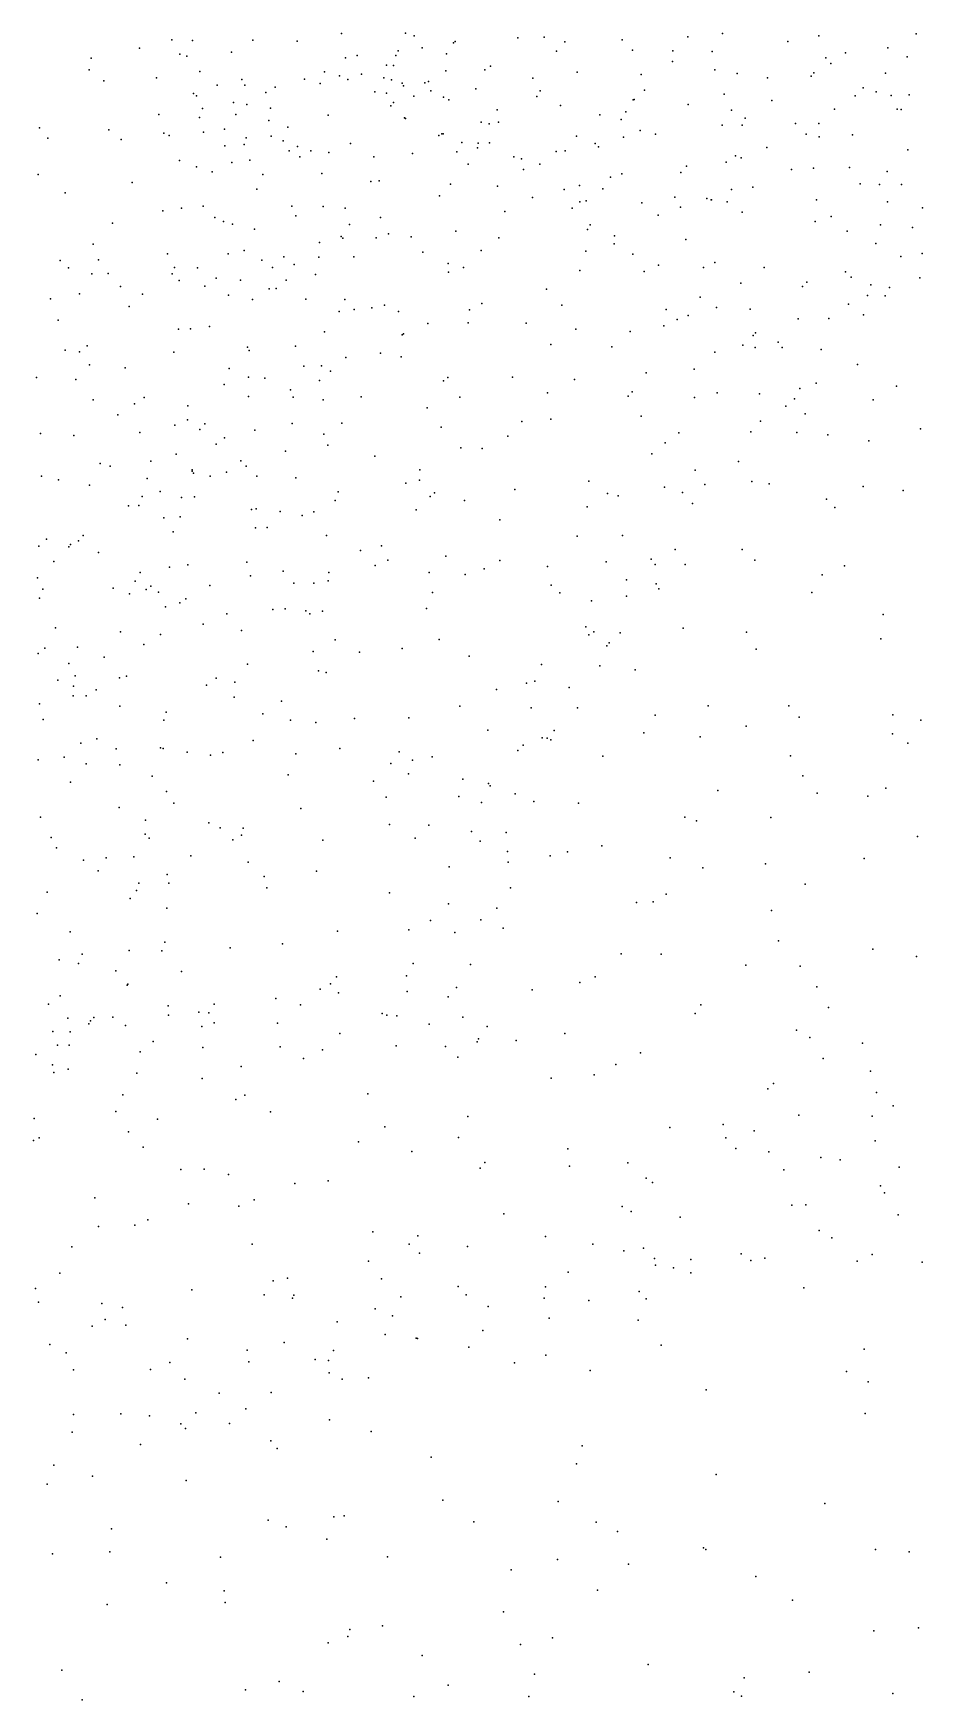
# Model space of a CAD drawing. Header units: metres. Extents: x -23.9 to 23.9, y -27.4 to 27.4.
# Drawn here: x -2.266 to -0.891, y -7.771 to -5.193 of the extents above; entities that cross this region are included whole.
import ezdxf

# ---------------------------------------------------------------- set-up
doc = ezdxf.new("R2010")
doc.units = ezdxf.units.M

msp = doc.modelspace()

# ---------------------------------------------------------------- linework, layer by layer
for p in [(-2.0522, -5.2026, -0.1238), (-2.0203, -5.2038, 16.7415), (-1.9269, -5.2035, 0.1642), (-1.8583, -5.2046, 2.1684), (-1.7899, -5.1932, 17.5463), (-1.6907, -5.1927, 23.6767), (-1.6776, -5.1968, -9.5921), (-1.6169, -5.2072, 1.4698), (-1.6142, -5.2051, -6.4824), (-1.517, -5.1995, 14.792), (-1.4766, -5.1984, 2.6484), (-1.4447, -5.206, 15.2504), (-1.3559, -5.2026, -6.2138), (-1.2542, -5.1983, -3.7778), (-1.2005, -5.1928, 23.1409), (-1.0999, -5.2054, 1.5162), (-1.0517, -5.1964, -6.0714), (-0.9014, -5.1935, -1.7944), (-2.1768, -5.2312, -0.4157), (-2.1022, -5.2159, -3.9558), (-2.0401, -5.2247, -10.2513), (-2.0289, -5.228, -7.9), (-1.9602, -5.222, -7.531), (-1.7836, -5.2306, -9.0374), (-1.7657, -5.227, 2.3169), (-1.7058, -5.2269, 17.8305), (-1.702, -5.2197, 0.1887), (-1.6649, -5.2149, -2.4255), (-1.6273, -5.2245, 1.778), (-1.4574, -5.2205, 1.6235), (-1.34, -5.219, 1.5987), (-1.2777, -5.2196, -2.2812), (-1.2166, -5.221, 1.5835), (-1.0411, -5.2305, 2.753), (-1.0106, -5.2227, -3.7705), (-0.9451, -5.2152, 1.6821), (-0.915, -5.2291, 2.7996), (-2.1802, -5.2493, -2.6371), (-2.0087, -5.2517, -8.0365), (-1.816, -5.2525, 0.121), (-1.7931, -5.2585, 17.705), (-1.7592, -5.2558, 24.6793), (-1.7202, -5.2422, 15.8452), (-1.7096, -5.2425, 24.3381), (-1.6283, -5.2507, 2.5037), (-1.5683, -5.2494, -3.8297), (-1.5597, -5.2437, 0.1232), (-1.4257, -5.2528, 0.0573), (-1.3267, -5.2566, 1.7102), (-1.2779, -5.2363, -0.0319), (-1.2126, -5.2491, 25.1726), (-1.1782, -5.255, 2.6671), (-1.0638, -5.259, -0.2673), (-1.0593, -5.254, 1.6559), (-1.0332, -5.2392, -2.0531), (-0.9485, -5.2543, -0.4815), (-2.1576, -5.2664, -10.1481), (-2.0759, -5.2614, -0.2966), (-2.0187, -5.2858, 16.4677), (-1.9821, -5.2731, 17.247), (-1.9439, -5.2641, 16.1935), (-1.9396, -5.2731, 0.0226), (-1.9067, -5.2842, 23.7523), (-1.8926, -5.276, 17.5147), (-1.8472, -5.2637, -7.1228), (-1.8228, -5.2701, -2.6278), (-1.7799, -5.2639, -9.6244), (-1.7383, -5.2834, 18.144), (-1.7242, -5.2617, 2.0674), (-1.7202, -5.2851, -6.7163), (-1.7127, -5.2648, -9.4832), (-1.6962, -5.2699, -3.865), (-1.6939, -5.2742, 24.4833), (-1.6609, -5.2695, 24.083), (-1.6553, -5.2675, 1.9507), (-1.6518, -5.2816, 16.1395), (-1.5822, -5.2784, 15.1849), (-1.4942, -5.2621, -6.2808), (-1.4828, -5.2819, 23.3509), (-1.3214, -5.2807, 23.2417), (-1.1313, -5.2616, 18.2484), (-0.9831, -5.2773, 23.1156), (-0.963, -5.2833, -1.8472), (-2.014, -5.2893, -7.7655), (-2.0048, -5.3092, -9.9601), (-1.9571, -5.2996, -7.4464), (-1.9361, -5.3027, 1.5168), (-1.8995, -5.3086, -8.4731), (-1.7135, -5.3047, 17.9915), (-1.7094, -5.2999, -9.3507), (-1.6779, -5.2898, 16.3943), (-1.6324, -5.2917, 18.1205), (-1.6237, -5.2955, 23.9428), (-1.5494, -5.3112, 1.9138), (-1.4876, -5.2903, 18.1917), (-1.4513, -5.3044, 24.8645), (-1.3386, -5.2958, 24.9846), (-1.3371, -5.2951, 18.2465), (-1.2537, -5.3026, -0.1495), (-1.1982, -5.2868, -6.1435), (-1.1243, -5.2968, 14.8577), (-1.0273, -5.3101, -0.4263), (-0.9953, -5.2895, -6.0488), (-0.94, -5.2889, 18.3411), (-0.9304, -5.31, 2.6704), (-0.9243, -5.3107, 25.2535), (-0.9122, -5.2878, -1.7254), (-2.0721, -5.3185, 16.7849), (-2.0095, -5.323, -2.5608), (-1.9533, -5.3181, -0.0986), (-1.9024, -5.3275, -7.2207), (-1.8106, -5.3191, -8.8777), (-1.6925, -5.3233, 2.1764), (-1.6907, -5.3244, -6.5844), (-1.574, -5.3303, 14.9944), (-1.5615, -5.3329, 14.8021), (-1.5473, -5.33, 2.4221), (-1.3903, -5.3186, -2.3116), (-1.3573, -5.3259, 14.4129), (-1.3504, -5.3141, 2.5159), (-1.201, -5.3348, 1.925), (-1.1866, -5.3118, -2.2368), (-1.1704, -5.3349, 18.3699), (-1.1656, -5.3239, -0.2539), (-1.088, -5.3324, -3.8222), (-1.0516, -5.3323, 14.1996), (-2.2571, -5.339, -9.9591), (-2.2442, -5.355, -4.0158), (-2.1499, -5.3418, -10.0288), (-2.1308, -5.3571, -2.5396), (-2.0645, -5.3472, -0.4015), (-2.0566, -5.3508, 17.0049), (-2.0033, -5.3454, -0.2767), (-1.9708, -5.3409, -9.8006), (-1.9375, -5.3545, -9.6938), (-1.8989, -5.352, 17.7282), (-1.8803, -5.3592, -2.5251), (-1.873, -5.3378, -3.9209), (-1.7758, -5.3632, -9.0199), (-1.6396, -5.3509, -6.4015), (-1.6349, -5.3483, 15.4269), (-1.6327, -5.348, -2.3982), (-1.6038, -5.3614, 2.1103), (-1.5783, -5.3628, 24.333), (-1.5611, -5.3622, 24.0953), (-1.4265, -5.3518, 23.5619), (-1.3978, -5.3632, 1.2657), (-1.3536, -5.3535, 2.0078), (-1.328, -5.3431, -3.844), (-1.3045, -5.3485, 15.0259), (-1.0714, -5.3485, 1.9438), (-1.0511, -5.3531, 25.1344), (-0.9999, -5.3497, -0.5477), (-1.9703, -5.3669, -8.1492), (-1.9403, -5.3647, 17.628), (-1.9318, -5.3889, -9.5848), (-1.8707, -5.3746, 15.9789), (-1.8578, -5.3679, 17.8308), (-1.8542, -5.384, -9.4547), (-1.8375, -5.3745, -8.7314), (-1.8093, -5.3769, -6.8861), (-1.7397, -5.3839, 16.7596), (-1.68, -5.3786, 15.6701), (-1.6117, -5.3761, -3.8782), (-1.5797, -5.37, 24.4766), (-1.5233, -5.3836, 23.9652), (-1.5116, -5.3868, 14.6188), (-1.4578, -5.3757, -6.2684), (-1.4442, -5.3746, -0.1312), (-1.3925, -5.3681, 18.3625), (-1.1807, -5.3821, 18.8232), (-1.172, -5.3853, 2.4699), (-1.1323, -5.3696, 23.2276), (-0.9143, -5.3731, -3.8269), (-2.2589, -5.4113, -9.8222), (-2.0405, -5.3894, 16.2474), (-2.0143, -5.3994, 17.4653), (-1.9899, -5.4068, -7.5324), (-1.9596, -5.3925, -7.3796), (-1.9113, -5.4113, -8.3772), (-1.8202, -5.4095, 18.0253), (-1.5941, -5.3952, 18.3502), (-1.5083, -5.4033, 24.6671), (-1.4832, -5.3951, 2.1559), (-1.3565, -5.4101, -0.2222), (-1.2654, -5.4079, 2.1571), (-1.2563, -5.3985, -0.2883), (-1.1948, -5.392, 23.4704), (-1.0938, -5.4035, 2.114), (-1.0602, -5.4016, -1.954), (-1.0042, -5.4004, 2.506), (-0.9461, -5.4064, -1.6858), (-2.217, -5.4396, -2.5464), (-2.1134, -5.4237, -9.861), (-1.9209, -5.4338, -0.2408), (-1.7443, -5.4219, 18.1932), (-1.7314, -5.421, -9.2823), (-1.6211, -5.4261, 15.1856), (-1.5487, -5.429, 2.27), (-1.4453, -5.4344, 23.8147), (-1.4216, -5.4281, 23.5204), (-1.386, -5.4334, 2.3209), (-1.3737, -5.4153, 2.198), (-1.1867, -5.4346, -3.8723), (-1.1539, -5.431, 24.9656), (-0.988, -5.4257, -6.0509), (-0.9577, -5.4268, 23.2333), (-0.9241, -5.4264, 25.1071), (-2.0373, -5.4632, -7.7414), (-2.004, -5.4604, 16.1228), (-1.8668, -5.4599, -6.9699), (-1.8182, -5.4606, -0.1603), (-1.784, -5.4633, 15.7679), (-1.6383, -5.4444, -0.1693), (-1.4943, -5.4467, 18.4745), (-1.4331, -5.4634, -3.9021), (-1.4213, -5.4535, 14.4613), (-1.4115, -5.4519, 23.6698), (-1.3255, -5.4549, -2.2719), (-1.2746, -5.4461, -6.1856), (-1.2658, -5.4615, 23.3568), (-1.2248, -5.4484, 2.2724), (-1.2181, -5.4501, 14.2876), (-1.2179, -5.4501, 18.5406), (-1.1936, -5.4536, -2.2102), (-1.0556, -5.4506, 18.5415), (-0.9453, -5.4536, 2.2397), (-0.8912, -5.4629, -1.503), (-2.1441, -5.4865, -9.747), (-2.0662, -5.4674, -0.4295), (-1.9856, -5.4776, -2.4946), (-1.9725, -5.484, -8.1005), (-1.9585, -5.4882, 17.3052), (-1.8606, -5.4752, -8.5845), (-1.7774, -5.4887, -8.9619), (-1.7297, -5.4779, -9.1854), (-1.5375, -5.4686, -2.3491), (-1.4055, -5.4891, -0.3301), (-1.3002, -5.4739, -0.3626), (-1.1701, -5.4696, -6.1377), (-1.0574, -5.4838, -1.8657), (-1.0327, -5.4763, -0.7038), (-0.9565, -5.4888, 18.9661), (-1.9242, -5.4959, 15.9661), (-1.824, -5.5165, -8.7364), (-1.7904, -5.5072, -6.6879), (-1.7876, -5.5099, 1.4742), (-1.7362, -5.5094, -6.5219), (-1.7174, -5.5029, -0.2333), (-1.682, -5.5074, 15.464), (-1.613, -5.499, 18.5334), (-1.5465, -5.5089, -0.3082), (-1.4093, -5.4962, 24.4117), (-1.3675, -5.5062, 24.0315), (-1.2573, -5.5115, 23.5374), (-1.0079, -5.4986, 14.2223), (-0.9637, -5.5177, -3.8912), (-0.9069, -5.4934, 2.3534), (-2.1741, -5.5187, 16.7803), (-2.1658, -5.5433, 16.9241), (-2.0588, -5.5338, 17.6282), (-1.9651, -5.5337, -7.2871), (-1.9406, -5.5289, -7.1579), (-1.9132, -5.5437, -9.3566), (-1.8793, -5.5384, -8.4731), (-1.8248, -5.5392, -9.2643), (-1.7709, -5.5387, 18.4018), (-1.6639, -5.5311, -2.3888), (-1.5737, -5.5288, -6.3287), (-1.4119, -5.5297, 18.6389), (-1.3682, -5.5182, 24.2504), (-1.3393, -5.5342, -6.2194), (-0.9247, -5.5379, -1.1774), (-0.892, -5.5332, -6.0104), (-2.2251, -5.5442, -0.5043), (-2.212, -5.5556, 16.6482), (-2.176, -5.5648, -2.5219), (-2.1507, -5.5643, 17.1012), (-2.0516, -5.5648, -4.0057), (-2.048, -5.555, 17.7763), (-2.0128, -5.5554, -7.528), (-1.8965, -5.5552, -0.3882), (-1.8629, -5.5503, 18.2643), (-1.83, -5.5659, 18.3272), (-1.625, -5.5487, 14.8191), (-1.6246, -5.5624, -3.9575), (-1.6012, -5.5553, 15.9031), (-1.4214, -5.5596, -2.2955), (-1.3221, -5.5612, -0.4778), (-1.2998, -5.5516, 23.9234), (-1.2302, -5.5552, 23.6951), (-1.2125, -5.5475, -3.9216), (-1.1365, -5.5553, 18.6714), (-1.0103, -5.5619, -1.6794), (-2.1317, -5.5847, 17.3033), (-2.0409, -5.5752, -7.7992), (-2.0013, -5.5837, 18.0419), (-1.9836, -5.5715, -8.027), (-1.9461, -5.5748, -8.1739), (-1.9017, -5.588, -8.35), (-1.8907, -5.5875, -6.9042), (-1.8756, -5.5749, 16.9593), (-1.4729, -5.5888, 23.5946), (-1.1724, -5.5794, -2.036), (-1.0772, -5.5846, 24.8168), (-1.0702, -5.5779, 23.4096), (-1.0019, -5.5699, -0.9256), (-0.9712, -5.5821, -1.569), (-0.9424, -5.5861, 18.71), (-0.8957, -5.571, 0.7728), (-2.2397, -5.6034, 16.4956), (-2.1949, -5.5959, -9.6155), (-2.1184, -5.6156, 17.5025), (-2.0977, -5.5964, 16.1625), (-1.9645, -5.5978, 23.703), (-1.9274, -5.6047, 18.0695), (-1.8452, -5.6039, -8.6033), (-1.7848, -5.6045, -9.1538), (-1.7701, -5.6198, -8.9421), (-1.7428, -5.6176, -2.4081), (-1.7233, -5.6134, 15.5487), (-1.5918, -5.6205, 14.6934), (-1.5727, -5.6108, 18.5407), (-1.449, -5.6133, -0.5131), (-1.2876, -5.6201, 18.7515), (-1.2353, -5.6009, -2.1599), (-1.21, -5.6168, 14.3076), (-1.1581, -5.6195, 23.8452), (-1.006, -5.6116, -1.0771), (-0.9764, -5.5982, 14.838), (-0.9494, -5.5991, -1.3561), (-2.2278, -5.6365, 16.3392), (-1.9938, -5.6466, -7.3452), (-1.7937, -5.623, -6.5728), (-1.7019, -5.6229, 15.3904), (-1.6564, -5.6417, -6.3719), (-1.5938, -5.6407, -0.502), (-1.5042, -5.6411, -3.982), (-1.2915, -5.6452, -6.2016), (-1.271, -5.6354, -0.6243), (-1.2539, -5.6292, 18.807), (-1.0838, -5.6346, 23.736), (-1.0363, -5.6341, -6.0819), (-0.9829, -5.6281, 23.5302), (-2.0418, -5.6503, -7.6036), (-2.0232, -5.65, -2.48), (-1.8161, -5.6544, -0.4199), (-1.6962, -5.6595, 15.1952), (-1.6942, -5.6577, -4.0026), (-1.4275, -5.6504, 14.434), (-1.3437, -5.6539, -3.9758), (-1.1533, -5.6605, 24.6344), (-1.1498, -5.6563, 24.0136), (-1.1145, -5.6704, -1.8119), (-2.2174, -5.6828, 17.0553), (-2.1948, -5.6855, -9.5455), (-2.1832, -5.6762, -0.5193), (-2.049, -5.6863, 16.0115), (-1.9352, -5.6782, -9.2437), (-1.9328, -5.6837, 18.4324), (-1.861, -5.6767, -4.0226), (-1.7834, -5.6942, 16.2435), (-1.7294, -5.6875, -0.5048), (-1.6977, -5.6933, 18.811), (-1.4664, -5.674, 15.4917), (-1.3721, -5.678, -0.6465), (-1.2124, -5.6859, -0.7471), (-1.1694, -5.675, 24.3397), (-1.15, -5.679, 24.1533), (-1.1085, -5.6791, -3.9695), (-1.0479, -5.6819, -1.1999), (-2.1796, -5.7056, 23.6444), (-2.1244, -5.7104, 17.7922), (-1.9638, -5.7112, -8.0576), (-1.8482, -5.7079, 15.6723), (-1.821, -5.7073, 16.6059), (-1.8067, -5.7157, 18.7256), (-1.3187, -5.718, -2.236), (-1.2443, -5.7125, -2.0696), (-0.9921, -5.705, 23.8689), (-2.2616, -5.7254, 16.8993), (-2.2009, -5.7286, 17.3283), (-1.9715, -5.7359, -7.1464), (-1.9338, -5.7246, -0.4438), (-1.9084, -5.7264, -8.271), (-1.8688, -5.7443, -8.438), (-1.824, -5.7298, -6.5487), (-1.6319, -5.7302, -0.6052), (-1.6257, -5.7254, -2.3523), (-1.5254, -5.7246, 1.2198), (-1.4711, -5.7488, -4.0248), (-1.4294, -5.7286, -6.2694), (-1.3402, -5.7476, -0.7705), (-1.2091, -5.749, -1.9522), (-1.0813, -5.7422, -1.6639), (-1.0559, -5.7339, -1.4314), (-0.9316, -5.7387, 24.008), (-2.1741, -5.7599, 17.6225), (-2.1102, -5.7662, 17.6818), (-2.095, -5.7564, 18.1553), (-2.0273, -5.769, -7.4216), (-1.9336, -5.7549, -6.9234), (-1.8647, -5.7557, -9.0874), (-1.8184, -5.7596, -2.4199), (-1.7593, -5.7553, 15.4914), (-1.6574, -5.7724, -4.0482), (-1.607, -5.7559, 14.6564), (-1.3465, -5.7541, 14.404), (-1.2442, -5.7563, -6.184), (-1.1436, -5.7508, -0.9862), (-1.1029, -5.7698, -1.3371), (-1.0892, -5.7584, -6.1117), (-0.9675, -5.7596, -6.0549), (-2.136, -5.783, 17.9653), (-2.0478, -5.799, -9.244), (-2.028, -5.7909, 15.893), (-2.001, -5.7971, -7.8814), (-1.8664, -5.7966, -0.5383), (-1.7894, -5.7957, -8.7825), (-1.5111, -5.7933, 18.8453), (-1.4663, -5.7895, -2.2857), (-1.3264, -5.785, 1.064), (-1.1418, -5.7927, -1.2227), (-1.073, -5.7815, 14.2946), (-2.2552, -5.8121, -4.1078), (-2.2036, -5.8152, -2.4952), (-2.1015, -5.8104, 18.2987), (-2.0092, -5.8056, -0.4956), (-1.9707, -5.8185, -7.9938), (-1.9239, -5.807, -8.1824), (-1.817, -5.813, -4.0767), (-1.6359, -5.8021, 23.6697), (-1.5328, -5.8161, -6.3213), (-1.2892, -5.8266, -2.0599), (-1.268, -5.8108, -0.8997), (-1.1567, -5.8093, 18.8337), (-1.086, -5.8106, -4.0232), (-1.038, -5.8138, 0.8834), (-0.9746, -5.8234, 24.4353), (-0.8946, -5.8049, 24.2937), (-2.0456, -5.844, -7.6892), (-1.9835, -5.8283, 15.7473), (-1.8767, -5.8392, -6.5894), (-1.8111, -5.8302, 1.3521), (-1.7382, -5.8472, 14.9424), (-1.6056, -5.8339, -0.7157), (-1.5724, -5.835, 18.7668), (-1.3099, -5.8433, 18.9791), (-2.2538, -5.8778, 17.4879), (-2.1631, -5.8582, -9.3585), (-2.1474, -5.8624, -0.5487), (-2.0849, -5.8545, 18.5337), (-2.0208, -5.8679, 16.9088), (-2.0206, -5.8704, -2.451), (-2.0189, -5.8732, -9.1369), (-1.9928, -5.8782, -7.1387), (-1.9679, -5.872, -7.0088), (-1.9458, -5.8542, 18.6978), (-1.9375, -5.8625, -6.8511), (-1.9208, -5.878, -0.598), (-1.6689, -5.8683, -2.3519), (-1.2428, -5.8686, -4.0588), (-1.176, -5.855, -1.3493), (-2.2273, -5.8834, -9.4451), (-2.1798, -5.8921, 15.9496), (-2.0903, -5.8815, 17.9587), (-2.0704, -5.9017, -4.1322), (-1.8607, -5.8805, -8.4203), (-1.7951, -5.9022, -2.3948), (-1.6904, -5.8889, -4.0995), (-1.6692, -5.8843, 15.9051), (-1.6462, -5.9038, 18.8999), (-1.522, -5.8988, 14.5232), (-1.4076, -5.8857, -2.2529), (-1.3785, -5.9047, -6.2405), (-1.2905, -5.895, -0.9707), (-1.2626, -5.9034, -1.0804), (-1.2279, -5.8907, -1.2242), (-1.1555, -5.8861, -1.6419), (-1.1287, -5.8896, 23.4729), (-0.9834, -5.894, 18.8574), (-0.9215, -5.9002, -5.9959), (-2.1193, -5.9236, -2.4642), (-2.1033, -5.9235, -9.2087), (-2.0981, -5.9092, 15.7606), (-2.0372, -5.9111, -0.5884), (-2.017, -5.9098, 15.6122), (-1.929, -5.9293, -8.9811), (-1.922, -5.9283, -6.7095), (-1.7998, -5.9158, -4.1187), (-1.6742, -5.93, 14.7313), (-1.6526, -5.9095, -6.381), (-1.5999, -5.9154, -0.7929), (-1.41, -5.9253, 23.5889), (-1.3619, -5.9083, -4.0841), (-1.2473, -5.9203, 14.373), (-1.0397, -5.9133, -4.063), (-1.0272, -5.9263, -6.0417), (-2.0647, -5.9426, -7.5802), (-2.0396, -5.9409, 18.5184), (-1.8846, -5.9325, -8.2947), (-1.8508, -5.9389, 16.1902), (-1.8327, -5.9329, -0.6833), (-1.5452, -5.9457, -6.3128), (-2.2463, -5.9753, 17.343), (-2.1965, -5.978, -0.5962), (-2.1895, -5.97, -9.3152), (-2.0502, -5.9639, -7.3769), (-1.923, -5.9581, 18.7854), (-1.9047, -5.9572, 15.404), (-1.8132, -5.97, -6.447), (-1.4252, -5.9706, 15.3227), (-1.3554, -5.9698, -2.0702), (-2.2578, -5.9865, 17.8797), (-2.2113, -5.9871, 17.6997), (-2.2088, -5.9837, 15.7821), (-2.1659, -5.9962, -4.1788), (-1.7606, -5.9932, 14.9176), (-1.728, -5.9858, -0.7754), (-1.6286, -6.0018, -4.1425), (-1.3111, -6.0064, -6.1604), (-1.274, -5.9912, -1.4836), (-1.1704, -5.9916, 18.9129), (-1.1507, -6.0077, -6.0732), (-2.2346, -6.0099, 18.1291), (-2.1012, -6.0268, 1.1785), (-2.0558, -6.019, -9.0559), (-2.0275, -6.0153, -4.1769), (-1.9365, -6.0112, -2.4158), (-1.9304, -6.032, -8.08), (-1.8803, -6.0252, -8.8299), (-1.8095, -6.0269, 15.088), (-1.7376, -6.0161, -4.1564), (-1.7182, -6.008, -6.3794), (-1.6544, -6.0269, -2.3283), (-1.5984, -6.0299, -0.8975), (-1.5694, -6.0214, 15.6992), (-1.5451, -6.0083, -2.2898), (-1.4712, -6.0178, -4.138), (-1.3807, -6.0104, -1.0179), (-1.305, -6.0144, -1.1479), (-1.2585, -6.0147, -1.7051), (-1.0468, -6.0307, 14.3653), (-1.0123, -6.0168, 14.9829), (-2.2598, -6.0353, -9.3805), (-2.2519, -6.0529, -2.4743), (-2.1432, -6.0513, -9.1752), (-2.1089, -6.0402, -2.447), (-2.0919, -6.0535, 15.4665), (-2.0848, -6.0484, -7.2359), (-2.0727, -6.0576, -7.0648), (-1.9933, -6.0471, -6.5431), (-1.8638, -6.0433, -8.3401), (-1.8326, -6.0435, -8.4834), (-1.8105, -6.0401, -8.7382), (-1.6493, -6.0582, 14.7031), (-1.4659, -6.0468, -6.2264), (-1.452, -6.0584, -2.2051), (-1.3493, -6.0386, -1.2792), (-1.3032, -6.0446, -1.593), (-1.2991, -6.0525, 14.4241), (-1.0624, -6.0578, -4.1254), (-2.257, -6.0669, 15.6693), (-2.1175, -6.0602, -7.386), (-2.0622, -6.0799, -6.7931), (-2.04, -6.0738, -7.6332), (-2.0304, -6.0676, -6.6542), (-1.8961, -6.0841, -8.1976), (-1.8769, -6.0831, -6.4165), (-1.6583, -6.0827, -6.3148), (-1.4035, -6.0708, 18.9591), (-1.349, -6.0634, -1.9624), (-2.0038, -6.1071, -7.7648), (-1.9674, -6.0911, -7.9138), (-1.8451, -6.0863, 15.216), (-1.8391, -6.0908, -4.1951), (-1.8195, -6.0866, 18.8322), (-1.412, -6.1109, -1.0889), (-0.9525, -6.0922, 18.9347), (-2.2322, -6.1125, 15.5272), (-2.1318, -6.119, 16.83), (-2.0697, -6.1228, -8.9979), (-1.9446, -6.117, -8.8069), (-1.7998, -6.1313, -8.6336), (-1.639, -6.1306, -0.9629), (-1.4072, -6.1236, -2.0367), (-1.3999, -6.119, -1.3903), (-1.3762, -6.1357, -6.1397), (-1.3587, -6.1205, -1.6621), (-1.2613, -6.113, 18.9697), (-1.1635, -6.1195, -4.1586), (-0.956, -6.1297, -4.148), (-2.2587, -6.1521, 18.2079), (-2.2488, -6.1439, -9.2777), (-2.1983, -6.1427, -7.3093), (-2.1571, -6.1578, 18.5716), (-2.0954, -6.1385, -6.5498), (-1.8337, -6.1492, -0.8937), (-1.7618, -6.1502, -2.354), (-1.6959, -6.1447, 1.1813), (-1.5925, -6.1564, -2.2904), (-1.3796, -6.1407, -4.1831), (-1.1484, -6.1456, 14.4285), (-2.2114, -6.1678, -7.1916), (-2.2019, -6.187, -6.9554), (-2.1225, -6.1873, -7.666), (-1.9353, -6.1688, 18.9106), (-1.8255, -6.179, 14.982), (-1.8135, -6.182, -8.5154), (-1.4806, -6.1693, -2.1608), (-1.3905, -6.1712, 14.5494), (-1.3358, -6.1778, -1.1977), (-2.2283, -6.1937, -7.544), (-2.2042, -6.2029, -6.8375), (-2.1695, -6.2087, -9.0961), (-2.1331, -6.19, -4.1822), (-1.9988, -6.2014, -6.3726), (-1.9839, -6.1905, -7.8409), (-1.9547, -6.1968, 16.2422), (-1.5502, -6.2079, -6.2025), (-1.5038, -6.1983, 23.5517), (-1.4911, -6.1953, -1.1151), (-1.4378, -6.2051, 19.0188), (-2.2569, -6.2304, -4.1299), (-2.2046, -6.2179, -6.7123), (-2.1845, -6.2178, -6.5587), (-2.1326, -6.234, -2.4268), (-1.956, -6.22, -8.7342), (-1.8827, -6.2262, -6.3341), (-1.6069, -6.2339, -1.0765), (-1.4968, -6.2364, -4.2317), (-1.4249, -6.2364, -1.9656), (-1.2227, -6.2332, -4.2106), (-1.0982, -6.2334, 23.469), (-2.2514, -6.2543, -0.8455), (-2.0645, -6.2554, 18.8507), (-2.0612, -6.2433, 15.2399), (-1.9113, -6.2457, -2.3805), (-1.8686, -6.2556, -8.248), (-1.8297, -6.259, 19.0061), (-1.7697, -6.2531, -1.018), (-1.6858, -6.2521, -6.2566), (-1.3048, -6.2476, -6.0529), (-1.164, -6.265, 15.1488), (-1.0824, -6.2509, -5.9315), (-0.9371, -6.2475, -4.2063), (-0.894, -6.2553, -5.8279), (-2.1931, -6.2913, -7.7122), (-2.1684, -6.2844, 18.872), (-1.9266, -6.2872, -8.6332), (-1.5635, -6.2711, -2.2508), (-1.4794, -6.2827, -1.7985), (-1.472, -6.2834, 14.6644), (-1.4663, -6.286, -1.5417), (-1.4608, -6.2717, -6.1267), (-1.3225, -6.2751, 0.8829), (-1.2351, -6.2815, 19.0354), (-0.9379, -6.2767, 19.0079), (-0.914, -6.2909, 15.0029), (-2.2588, -6.3169, -2.3787), (-2.2189, -6.3129, 18.4506), (-2.1385, -6.2997, -4.1473), (-2.0699, -6.2984, -6.3306), (-2.0655, -6.2995, -8.8535), (-2.0285, -6.3051, 1.0938), (-1.9924, -6.3096, 19.1229), (-1.9732, -6.3058, -8.0016), (-1.8603, -6.3077, -8.5203), (-1.7924, -6.2995, -4.2594), (-1.7006, -6.3043, -2.3136), (-1.6495, -6.3123, 15.7115), (-1.5173, -6.3026, -2.113), (-1.5089, -6.2942, -1.6794), (-1.3856, -6.3114, -4.2553), (-1.0954, -6.3108, 19.1642), (-2.1845, -6.3232, 18.5988), (-2.1327, -6.3244, -0.9566), (-2.0825, -6.3424, -7.9137), (-1.8722, -6.3403, -1.0661), (-1.7134, -6.3224, 14.957), (-1.6864, -6.3387, 23.4434), (-1.6802, -6.3176, -4.2791), (-1.0766, -6.3418, -4.2458), (-2.2088, -6.3515, 19.2303), (-2.0607, -6.3658, 18.9255), (-1.7405, -6.35, -1.1229), (-1.6023, -6.347, 14.8508), (-1.5625, -6.3536, -1.213), (-1.5598, -6.357, -4.287), (-1.2077, -6.3646, -4.2648), (-1.0545, -6.3685, 0.7556), (-0.9483, -6.3605, -5.8118), (-2.1337, -6.3904, -6.2901), (-2.049, -6.3837, -8.7605), (-1.8529, -6.3922, -8.2634), (-1.7208, -6.3749, 19.1067), (-1.6082, -6.3734, -6.1624), (-1.5733, -6.3831, 1.012), (-1.5215, -6.3693, -2.007), (-1.4924, -6.3812, -1.5956), (-1.4233, -6.3842, -1.4036), (-0.9762, -6.3731, 14.5336), (-2.2553, -6.4056, -9.0846), (-2.0928, -6.41, 23.3187), (-1.9949, -6.4142, -6.2475), (-1.7155, -6.4169, -6.188), (-1.6549, -6.4181, -2.2835), (-1.2588, -6.4057, 19.0876), (-1.241, -6.4115, -5.9478), (-1.1261, -6.4061, -5.8882), (-2.2388, -6.4372, -1.0283), (-2.0937, -6.4321, -8.0147), (-2.0873, -6.4383, 19.5035), (-1.9776, -6.4222, -8.1451), (-1.9577, -6.4407, -2.3647), (-1.9445, -6.4335, 15.1182), (-1.942, -6.4224, -4.1738), (-1.8189, -6.441, 19.4074), (-1.676, -6.438, -4.2552), (-1.589, -6.4279, -1.854), (-1.5752, -6.4426, -2.0736), (-1.5354, -6.4295, 19.1205), (-0.8994, -6.4354, -4.3432), (-2.2308, -6.4533, -7.873), (-2.1886, -6.472, -8.9225), (-2.1539, -6.4687, 18.846), (-2.1109, -6.4672, -2.3141), (-2.0227, -6.4652, 16.1136), (-1.533, -6.4585, -1.3265), (-1.4672, -6.4653, -1.5093), (-1.4403, -6.4591, 14.7485), (-1.3872, -6.45, 19.1165), (-1.2818, -6.4684, -4.3138), (-0.9817, -6.4697, -5.7828), (-2.1662, -6.4889, -4.0812), (-2.0593, -6.4944, 15.1917), (-1.9343, -6.4751, -8.2661), (-1.9094, -6.4974, -8.4285), (-1.8284, -6.4891, -6.1692), (-1.6234, -6.4823, -2.179), (-1.5321, -6.4754, -6.0773), (-1.2309, -6.4841, 15.2392), (-1.134, -6.4778, -4.3071), (-2.2448, -6.5217, -6.2363), (-2.1071, -6.519, -8.1094), (-2.1034, -6.5077, -8.7538), (-2.057, -6.5077, -1.1626), (-1.9056, -6.5149, -1.224), (-1.7157, -6.5228, -6.1262), (-1.5284, -6.5151, -1.6691), (-1.0729, -6.5094, 19.1134), (-2.1165, -6.5317, 18.9827), (-2.06, -6.5463, -4.0983), (-1.6244, -6.5399, -1.9303), (-1.5498, -6.5463, 14.9304), (-1.3335, -6.5374, 23.4068), (-1.308, -6.5368, 14.6842), (-1.2878, -6.5249, 0.7968), (-2.2603, -6.5547, -8.9767), (-1.6525, -6.5656, -1.3647), (-1.5742, -6.5645, 23.3414), (-1.1248, -6.5502, -5.8253), (-2.2096, -6.5832, -8.0653), (-2.0633, -6.599, -1.2492), (-1.7963, -6.582, 19.1696), (-1.686, -6.5802, -2.2262), (-1.6148, -6.5839, -6.0696), (-1.5401, -6.5776, -4.2571), (-1.1143, -6.5969, 14.6654), (-2.2263, -6.6265, 18.6832), (-2.1909, -6.6175, -8.8058), (-2.118, -6.6121, 15.223), (-2.0675, -6.6123, -8.5757), (-1.9621, -6.6076, -2.2741), (-1.881, -6.6016, -1.3174), (-1.3574, -6.617, -4.3043), (-1.2957, -6.6175, -5.8885), (-0.9684, -6.6097, -4.3882), (-0.9008, -6.6211, -5.5604), (-2.1968, -6.632, 0.9099), (-2.1389, -6.6435, -4.0449), (-2.0374, -6.6443, -8.4027), (-1.6894, -6.6511, 0.9924), (-1.6792, -6.6323, -2.0641), (-1.5902, -6.6335, 19.208), (-1.1644, -6.6346, -4.3614), (-1.0804, -6.6363, -5.7642), (-2.1211, -6.6656, -6.1267), (-2.1203, -6.664, -8.3132), (-1.8229, -6.6717, -6.0614), (-1.8068, -6.6635, 19.5445), (-1.7975, -6.6527, -4.152), (-1.7943, -6.6775, 23.2325), (-1.6882, -6.6756, -1.459), (-1.6121, -6.6692, 15.3839), (-1.4949, -6.6727, -1.5455), (-1.4215, -6.6617, 19.2048), (-1.3974, -6.6529, 14.8352), (-1.055, -6.6681, 19.2186), (-2.2432, -6.6952, -8.184), (-2.2248, -6.682, -1.3365), (-2.0581, -6.6977, -1.3702), (-1.987, -6.6951, -4.0792), (-1.8912, -6.6864, -1.3964), (-1.8532, -6.6958, 15.7076), (-1.6248, -6.6834, -6.0136), (-1.2343, -6.696, 19.2026), (-1.0369, -6.7001, 15.1159), (-2.2132, -6.7165, 18.8122), (-2.1804, -6.7253, -1.484), (-2.1778, -6.7209, 19.0721), (-2.173, -6.7155, -2.1309), (-2.1433, -6.7153, 16.0722), (-2.1237, -6.7282, -8.5257), (-2.0574, -6.7121, 19.6668), (-2.0103, -6.7076, 15.1515), (-2.0058, -6.7295, -2.1535), (-1.9951, -6.7086, 19.1502), (-1.9869, -6.7241, -1.454), (-1.8889, -6.7243, -2.1595), (-1.7268, -6.7095, 19.2504), (-1.7196, -6.7119, -2.1606), (-1.7044, -6.7132, 14.9922), (-1.6543, -6.7257, -1.977), (-1.6025, -6.715, -4.1988), (-1.5646, -6.7293, -1.7278), (-1.243, -6.7096, -5.8204), (-2.2361, -6.7372, 15.2983), (-2.2094, -6.7376, -8.6775), (-2.0812, -6.7525, -2.0166), (-1.7925, -6.7405, -2.0256), (-1.5802, -6.7534, 14.9401), (-1.578, -6.7486, -1.5699), (-1.5199, -6.7513, 19.2495), (-1.4444, -6.7402, -5.9158), (-1.0865, -6.7354, -4.4042), (-1.0658, -6.7466, 23.2956), (-0.9844, -6.7551, -5.5169), (-2.2627, -6.773, 18.6579), (-2.2293, -6.7586, -6.0947), (-2.2108, -6.7586, -8.346), (-2.1013, -6.7688, -1.6275), (-2.0041, -6.762, -1.9328), (-1.8845, -6.7609, -1.5708), (-1.8487, -6.7793, 15.0576), (-1.8193, -6.7655, -1.8635), (-1.7056, -6.7595, -1.5419), (-1.6293, -6.7604, -1.8502), (-1.61, -6.7772, -5.9557), (-1.3275, -6.7701, 14.8369), (-1.0448, -6.7792, 19.2198), (-2.2367, -6.7889, 18.9517), (-2.2346, -6.8006, -4.0296), (-2.2125, -6.7953, -1.7597), (-2.1065, -6.802, -6.0439), (-1.9448, -6.7915, -1.687), (-1.399, -6.8045, -4.3309), (-1.3656, -6.7881, 23.26), (-0.972, -6.7988, -4.6079), (-2.0056, -6.81, 19.2441), (-1.4659, -6.8093, 14.8913), (-1.1304, -6.8259, 14.789), (-1.1218, -6.8178, -4.4981), (-0.9624, -6.8319, -5.3653), (-2.1279, -6.8351, 23.075), (-1.9535, -6.8424, -5.9887), (-1.9396, -6.836, -4.1586), (-1.7491, -6.8339, -4.2253), (-0.9369, -6.8521, -4.7288), (-2.2651, -6.8719, 15.3052), (-2.1387, -6.8609, 19.24), (-2.0744, -6.8729, 15.1855), (-1.8996, -6.8614, 19.3364), (-1.5945, -6.8687, 19.332), (-1.1995, -6.8813, 19.2783), (-1.0827, -6.8669, -5.5322), (-0.9694, -6.8685, 0.5661), (-2.2664, -6.9061, -6.0162), (-2.2574, -6.9018, -8.546), (-2.1194, -6.8926, -4.1318), (-1.7634, -6.9079, -5.9111), (-1.7228, -6.8849, 19.3673), (-1.6089, -6.9015, -4.3203), (-1.2821, -6.8857, -5.7655), (-1.1953, -6.9017, 15.1034), (-1.1519, -6.8911, 19.4435), (-0.9645, -6.9062, -5.261), (-2.0964, -6.916, -5.9752), (-1.6812, -6.9232, 14.9735), (-1.44, -6.9189, -5.8364), (-1.1803, -6.9183, -5.6344), (-1.129, -6.9237, -4.6512), (-1.0488, -6.9321, -4.7321), (-1.0185, -6.9358, 19.2855), (-2.0384, -6.951, 19.3674), (-2.0025, -6.9504, 15.7251), (-1.9647, -6.9586, -5.9231), (-1.5753, -6.949, 19.6418), (-1.568, -6.9402, -5.8517), (-1.4374, -6.9454, -4.4213), (-1.3472, -6.9405, -4.4906), (-1.1061, -6.9512, -5.4519), (-0.9276, -6.947, 14.7372), (-1.8622, -6.9727, -4.277), (-1.8104, -6.9684, 15.0325), (-1.3186, -6.9643, 14.746), (-1.3089, -6.9708, 19.354), (-0.9563, -6.9759, 15.009), (-0.95, -6.9871, -5.117), (-2.1714, -6.9945, 19.3507), (-2.0265, -7.0038, 15.1559), (-1.9486, -7.0073, 19.8756), (-1.9249, -6.998, 19.4585), (-1.3558, -7.0082, -4.5852), (-1.0936, -7.0061, -5.3495), (-1.0721, -7.0054, 14.6941), (-2.1659, -7.0392, -5.873), (-2.1097, -7.0367, 0.7805), (-2.0896, -7.0288, -4.2329), (-1.5391, -7.0192, 14.8666), (-1.342, -7.016, 19.5993), (-1.266, -7.0248, -5.6346), (-0.9289, -7.0208, -4.9676), (-1.7416, -7.0471, -4.3694), (-1.672, -7.0532, 23.0492), (-1.4742, -7.0543, -4.5537), (-1.0511, -7.0453, -5.206), (-1.0317, -7.0568, -4.9882), (-2.2067, -7.0704, 15.8925), (-1.9278, -7.0663, -5.8041), (-1.6854, -7.0664, 19.4842), (-1.6692, -7.0803, 14.9143), (-1.595, -7.0698, -5.775), (-1.4013, -7.0665, 14.7241), (-1.3531, -7.0768, -5.7168), (-1.323, -7.0725, -4.7098), (-1.3057, -7.0884, -5.5163), (-1.2498, -7.09, -4.7985), (-1.1718, -7.0813, -5.1491), (-1.1353, -7.0881, -4.9355), (-0.9694, -7.0825, 14.6442), (-2.2257, -7.1114, 19.4226), (-1.7481, -7.0924, -5.7412), (-1.4396, -7.1095, -5.6546), (-1.3042, -7.0991, -5.3719), (-1.2765, -7.103, -5.2259), (-1.2496, -7.1105, -5.0356), (-1.1571, -7.0915, 14.6337), (-0.9924, -7.0924, 19.5076), (-0.8918, -7.0943, 19.3655), (-2.2632, -7.1351, -4.2413), (-2.0213, -7.1372, -5.672), (-1.8956, -7.1231, -4.3648), (-1.8732, -7.119, -5.6975), (-1.7279, -7.1202, 19.8087), (-1.6095, -7.132, -4.5555), (-1.4742, -7.1324, -5.5198), (-1.3297, -7.1394, -4.9335), (-1.0751, -7.1337, 19.4239), (-2.2585, -7.1561, -5.6508), (-2.1605, -7.1583, 22.7145), (-2.1283, -7.1646, -5.6255), (-1.9095, -7.1445, 15.4432), (-1.8656, -7.15, 15.0612), (-1.8638, -7.1454, 0.8199), (-1.7378, -7.1663, -4.4978), (-1.6981, -7.1476, -5.62), (-1.5969, -7.145, -5.5631), (-1.5631, -7.1629, -5.4274), (-1.4767, -7.1498, -5.3011), (-1.4073, -7.1537, -5.0127), (-1.3185, -7.1508, 23.0298), (-2.1754, -7.1931, -4.3112), (-2.1551, -7.1827, 20.5061), (-2.1233, -7.1915, 15.2083), (-1.7967, -7.1863, -5.4684), (-1.711, -7.1771, 15.2112), (-1.4685, -7.1811, -4.8651), (-1.3312, -7.184, 19.497), (-2.028, -7.2128, -5.4808), (-1.8785, -7.2187, -5.3412), (-1.7223, -7.2061, -5.3022), (-1.6744, -7.2119, 19.5819), (-1.6725, -7.2122, -5.1589), (-1.5715, -7.2001, -4.9698), (-2.241, -7.2218, 20.7404), (-2.2159, -7.2346, -5.489), (-1.9355, -7.2305, -4.426), (-1.8305, -7.2447, 14.971), (-1.8021, -7.2307, 20.1205), (-1.5931, -7.2255, -4.7125), (-1.4738, -7.2381, 19.559), (-1.2955, -7.2225, 15.0376), (-0.9814, -7.229, 19.4715), (-2.2044, -7.2609, -5.3304), (-2.0852, -7.2605, -4.3881), (-2.0554, -7.2496, -5.2896), (-1.9331, -7.2484, -5.2098), (-1.81, -7.2465, -5.1331), (-1.809, -7.2656, -4.9295), (-1.5222, -7.2498, 14.6644), (-1.4054, -7.2619, 0.6585), (-1.0092, -7.2633, 22.9673), (-2.0324, -7.2752, -5.1264), (-1.979, -7.297, -4.9637), (-1.8984, -7.2961, -4.8378), (-1.7886, -7.2752, -4.7347), (-1.7479, -7.2731, 14.8488), (-1.2258, -7.2919, 19.551), (-0.9753, -7.2795, 14.9238), (-1.9378, -7.3211, -4.6466), (-2.2045, -7.3298, 19.6535), (-2.1312, -7.3287, -4.8902), (-2.0867, -7.332, 22.3708), (-2.0382, -7.3442, 15.1288), (-2.0152, -7.3274, -4.8155), (-1.9632, -7.3438, 0.7092), (-1.8085, -7.3382, 20.3455), (-0.9803, -7.3285, 0.4579), (-2.2063, -7.3574, -4.7793), (-2.0313, -7.3514, -4.5263), (-1.8991, -7.3707, 15.2545), (-1.744, -7.3562, 19.6951), (-2.1005, -7.3766, 20.905), (-1.8896, -7.3823, 19.7427), (-1.651, -7.3957, 14.6449), (-1.4177, -7.3784, 19.9088), (-2.2349, -7.4082, -4.4383), (-2.1748, -7.4254, 15.2222), (-1.4267, -7.4061, 19.6647), (-1.2103, -7.423, 14.4073), (-2.2451, -7.4376, 19.7274), (-2.0303, -7.4321, 19.8056), (-1.6331, -7.4627, 19.7456), (-1.4547, -7.4644, 22.8168), (-1.0423, -7.4676, 14.3809), (-1.9033, -7.4935, 22.2693), (-1.8016, -7.4882, 19.7975), (-1.786, -7.4867, 22.5144), (-1.5855, -7.4961, 14.5095), (-1.3961, -7.4967, 14.9858), (-2.1454, -7.5066, 19.8621), (-1.8753, -7.5039, 20.8663), (-1.8125, -7.5227, 14.7607), (-1.3631, -7.5112, 14.361), (-2.2366, -7.5454, 15.2178), (-2.148, -7.5426, 21.5339), (-1.9769, -7.5506, 14.9469), (-1.7189, -7.55, 14.6254), (-1.456, -7.5543, 0.605), (-1.2299, -7.5365, 14.3298), (-1.2267, -7.5388, 19.7151), (-0.9641, -7.5388, 19.7942), (-0.9119, -7.5425, 19.6489), (-1.5275, -7.5704, 19.798), (-1.3463, -7.5615, 20.1728), (-1.1494, -7.5806, 14.8862), (-2.0606, -7.5906, 19.9206), (-1.9713, -7.6028, 21.8302), (-1.3941, -7.6017, 19.7924), (-2.1522, -7.624, 15.0883), (-1.9698, -7.6206, 21.3715), (-1.0924, -7.617, 14.2783), (-1.7266, -7.6571, 19.8982), (-1.5393, -7.6353, 22.535), (-1.8106, -7.683, 0.5975), (-1.7801, -7.6733, 14.6183), (-1.777, -7.6624, 15.0932), (-1.4636, -7.6754, 20.6424), (-0.9668, -7.6648, 14.2814), (-0.8975, -7.6602, 14.8121), (-1.6651, -7.7031, 21.0313), (-1.513, -7.6857, 14.2992), (-2.2221, -7.7254, 15.443), (-1.4914, -7.7316, 19.9013), (-1.3159, -7.7166, 19.8553), (-1.0667, -7.7286, 22.5725), (-1.9385, -7.7562, 20.0728), (-1.8865, -7.7433, 14.7038), (-1.8491, -7.7585, 21.6273), (-1.6249, -7.7485, 14.374), (-1.1833, -7.7589, 14.1798), (-1.167, -7.7373, 20.3267), (-2.1908, -7.7712, 20.0981), (-1.6781, -7.7664, 20.0021), (-1.5004, -7.7661, 22.2538), (-1.1715, -7.7657, 0.4483), (-0.9375, -7.7618, 19.7993)]:
    msp.add_point(p)

doc.saveas('drawing.dxf')
